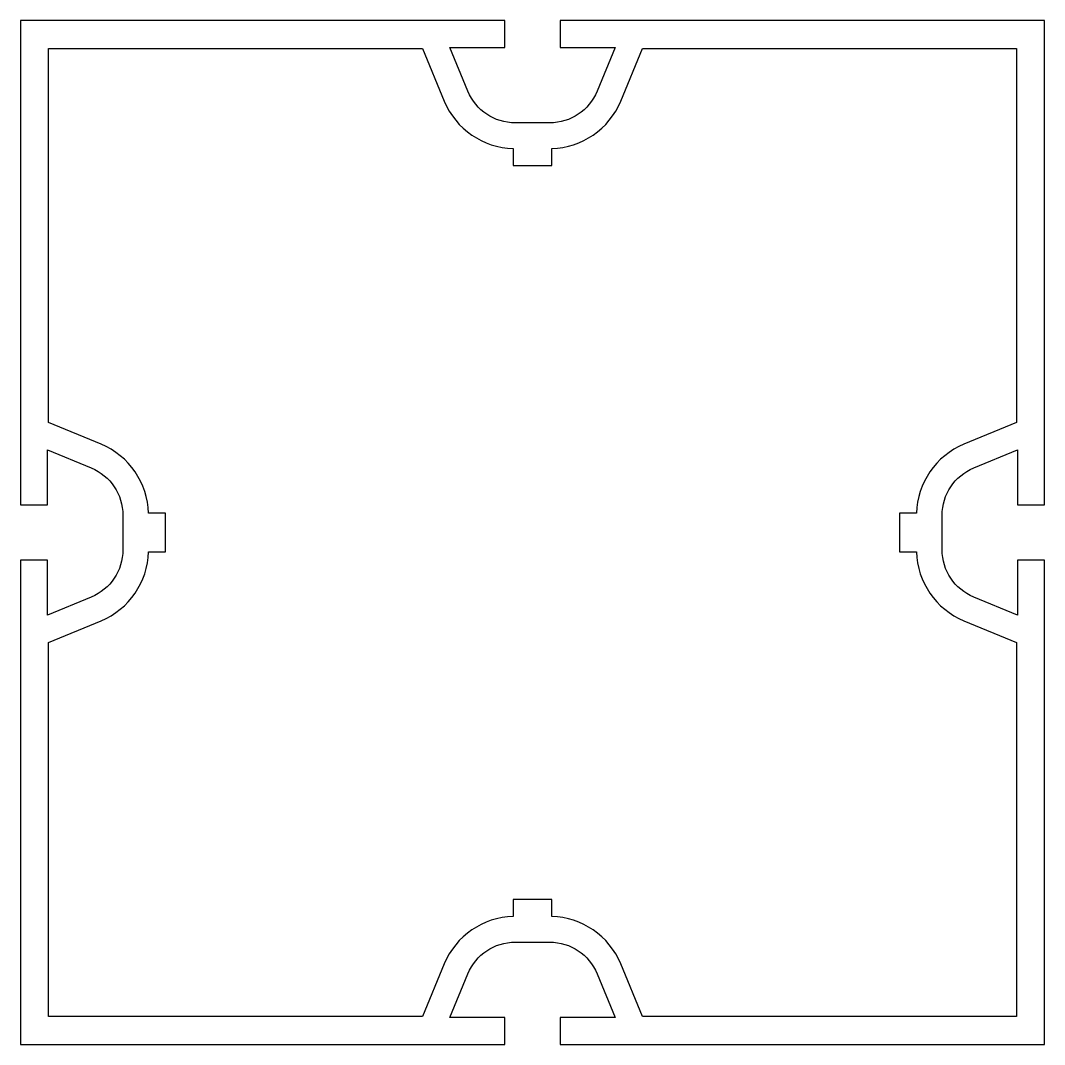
# Model space of a CAD drawing. Header units: millimetres. Extents: x -41.3 to 38.7, y -39.4 to 40.6.
import ezdxf

# ---------------------------------------------------------------- set-up
doc = ezdxf.new("R2010")
doc.units = ezdxf.units.MM
doc.header["$LTSCALE"] = 0.0125
doc.layers.add('Profil', color=7, linetype='Continuous')

msp = doc.modelspace()

# ---------------------------------------------------------------- linework, layer by layer
at = {"layer": 'Profil'}
for points in [[(-33.289, 0.586), (-33.289, -0.764, -0.303347), (-35.758, -4.46), (-39.189, -5.881), (-39.189, -1.564), (-41.289, -1.564), (-41.289, -39.414), (-3.439, -39.414), (-3.439, -37.314), (-7.756, -37.314), (-6.335, -33.883, -0.303347), (-2.639, -31.414), (-1.289, -31.414), (0.062, -31.414, -0.303347), (3.758, -33.883), (5.179, -37.314), (0.861, -37.314), (0.861, -39.414), (38.711, -39.414), (38.711, -1.564), (36.611, -1.564), (36.611, -5.881), (33.181, -4.46, -0.303347), (30.711, -0.764), (30.711, 0.586), (30.711, 1.937, -0.303347), (33.181, 5.633), (36.611, 7.054), (36.611, 2.736), (38.711, 2.736), (38.711, 40.586), (0.861, 40.586), (0.861, 38.486), (5.179, 38.486), (3.758, 35.056, -0.303347), (0.062, 32.586), (-1.289, 32.586), (-2.639, 32.586, -0.303347), (-6.335, 35.056), (-7.756, 38.486), (-3.439, 38.486), (-3.439, 40.586), (-41.289, 40.586), (-41.289, 2.736), (-39.189, 2.736), (-39.189, 7.054), (-35.758, 5.633, -0.303347), (-33.289, 1.937)], [(-1.289, -28.097), (-2.789, -28.097), (-2.789, -29.416, 0.296568), (-8.183, -33.118), (-9.879, -37.214), (-39.089, -37.214), (-39.089, -8.004), (-34.993, -6.308, 0.296568), (-31.291, -0.914), (-29.972, -0.914), (-29.972, 0.586), (-29.972, 2.086), (-31.291, 2.086, 0.296568), (-34.993, 7.48), (-39.089, 9.177), (-39.089, 38.386), (-9.879, 38.386), (-8.183, 34.29, 0.296568), (-2.789, 30.588), (-2.789, 29.27), (-1.289, 29.27), (0.211, 29.27), (0.211, 30.588, 0.296568), (5.605, 34.29), (7.302, 38.386), (36.511, 38.386), (36.511, 9.177), (32.415, 7.48, 0.296568), (28.713, 2.086), (27.395, 2.086), (27.395, 0.586), (27.395, -0.914), (28.713, -0.914, 0.296568), (32.415, -6.308), (36.511, -8.004), (36.511, -37.214), (7.302, -37.214), (5.605, -33.118, 0.296568), (0.211, -29.416), (0.211, -28.097)]]:
    msp.add_lwpolyline(points, format="xyb", close=True, dxfattribs=at)

doc.saveas('drawing.dxf')
